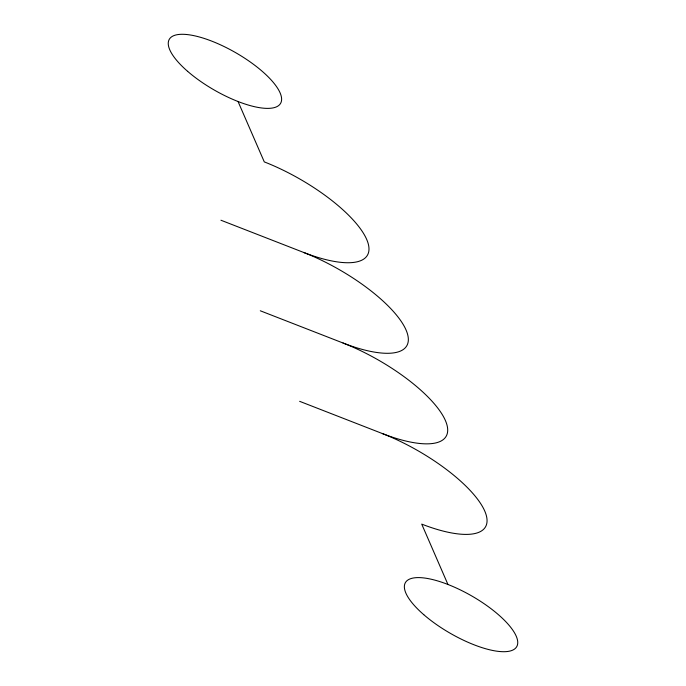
<?xml version="1.0" encoding="UTF-8"?>
<svg xmlns="http://www.w3.org/2000/svg" width="686" height="686" viewBox="0 0 686 686"><rect width="100%" height="100%" fill="white"/><g stroke="black" fill="none" stroke-linecap="round" stroke-linejoin="round"><path stroke-width="1.03" d="M220.935 220.223L303.649 252.448A96.297 32.302 29.9 0 1 406.035 329.949A96.297 32.302 29.9 0 1 343 343L260.286 310.775M299.645 401.327L382.351 433.552A96.297 32.302 29.9 0 1 484.745 511.053A96.297 32.302 29.9 0 1 421.71 524.104L447.949 584.481M238.051 101.519L264.29 161.896A96.297 32.302 29.9 0 1 366.676 239.397A96.297 32.302 29.9 0 1 303.649 252.448M343 343A96.297 32.302 29.9 0 1 445.385 420.501A96.297 32.302 29.9 0 1 382.351 433.552M187.63 71.344A64.201 21.532 29.9 0 0 280.54 103.423A64.201 21.532 29.9 0 0 206.632 39.248A64.201 21.532 29.9 0 0 187.63 71.344M423.759 614.673A64.201 21.532 29.9 0 0 516.669 646.744A64.201 21.532 29.9 0 0 442.762 582.568A64.201 21.532 29.9 0 0 423.759 614.673"/></g></svg>
